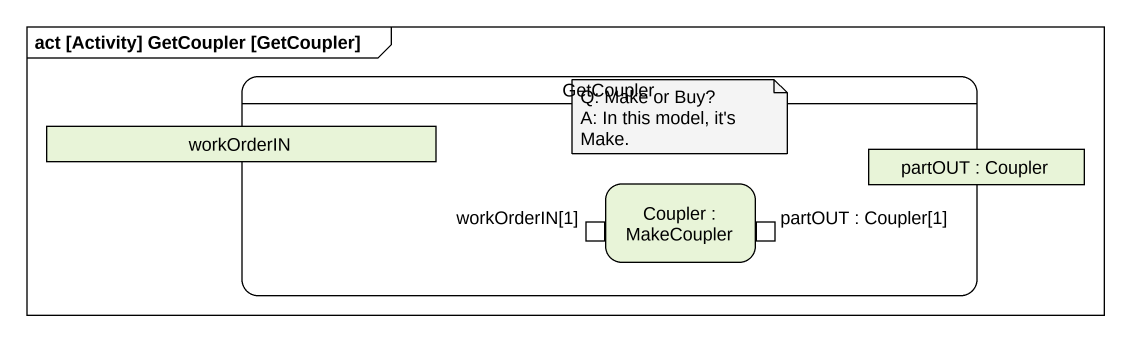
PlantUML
@startuml
mainframe act [Activity] GetCoupler [GetCoupler]
hide empty description
state GetCoupler {
  state workOrderIN <<object>>
  state "partOUT : Coupler" as partOUT <<object>>
  state "Coupler : MakeCoupler" as Coupler {
    state "workOrderIN[1]" as workOrderIN_1 <<inputPin>>
    state "partOUT : Coupler[1]" as partOUT_Coupler_1 <<outputPin>>
  }
}
note as N1
  Q: Make or Buy?
  A: In this model, it's Make.
end note
@enduml
